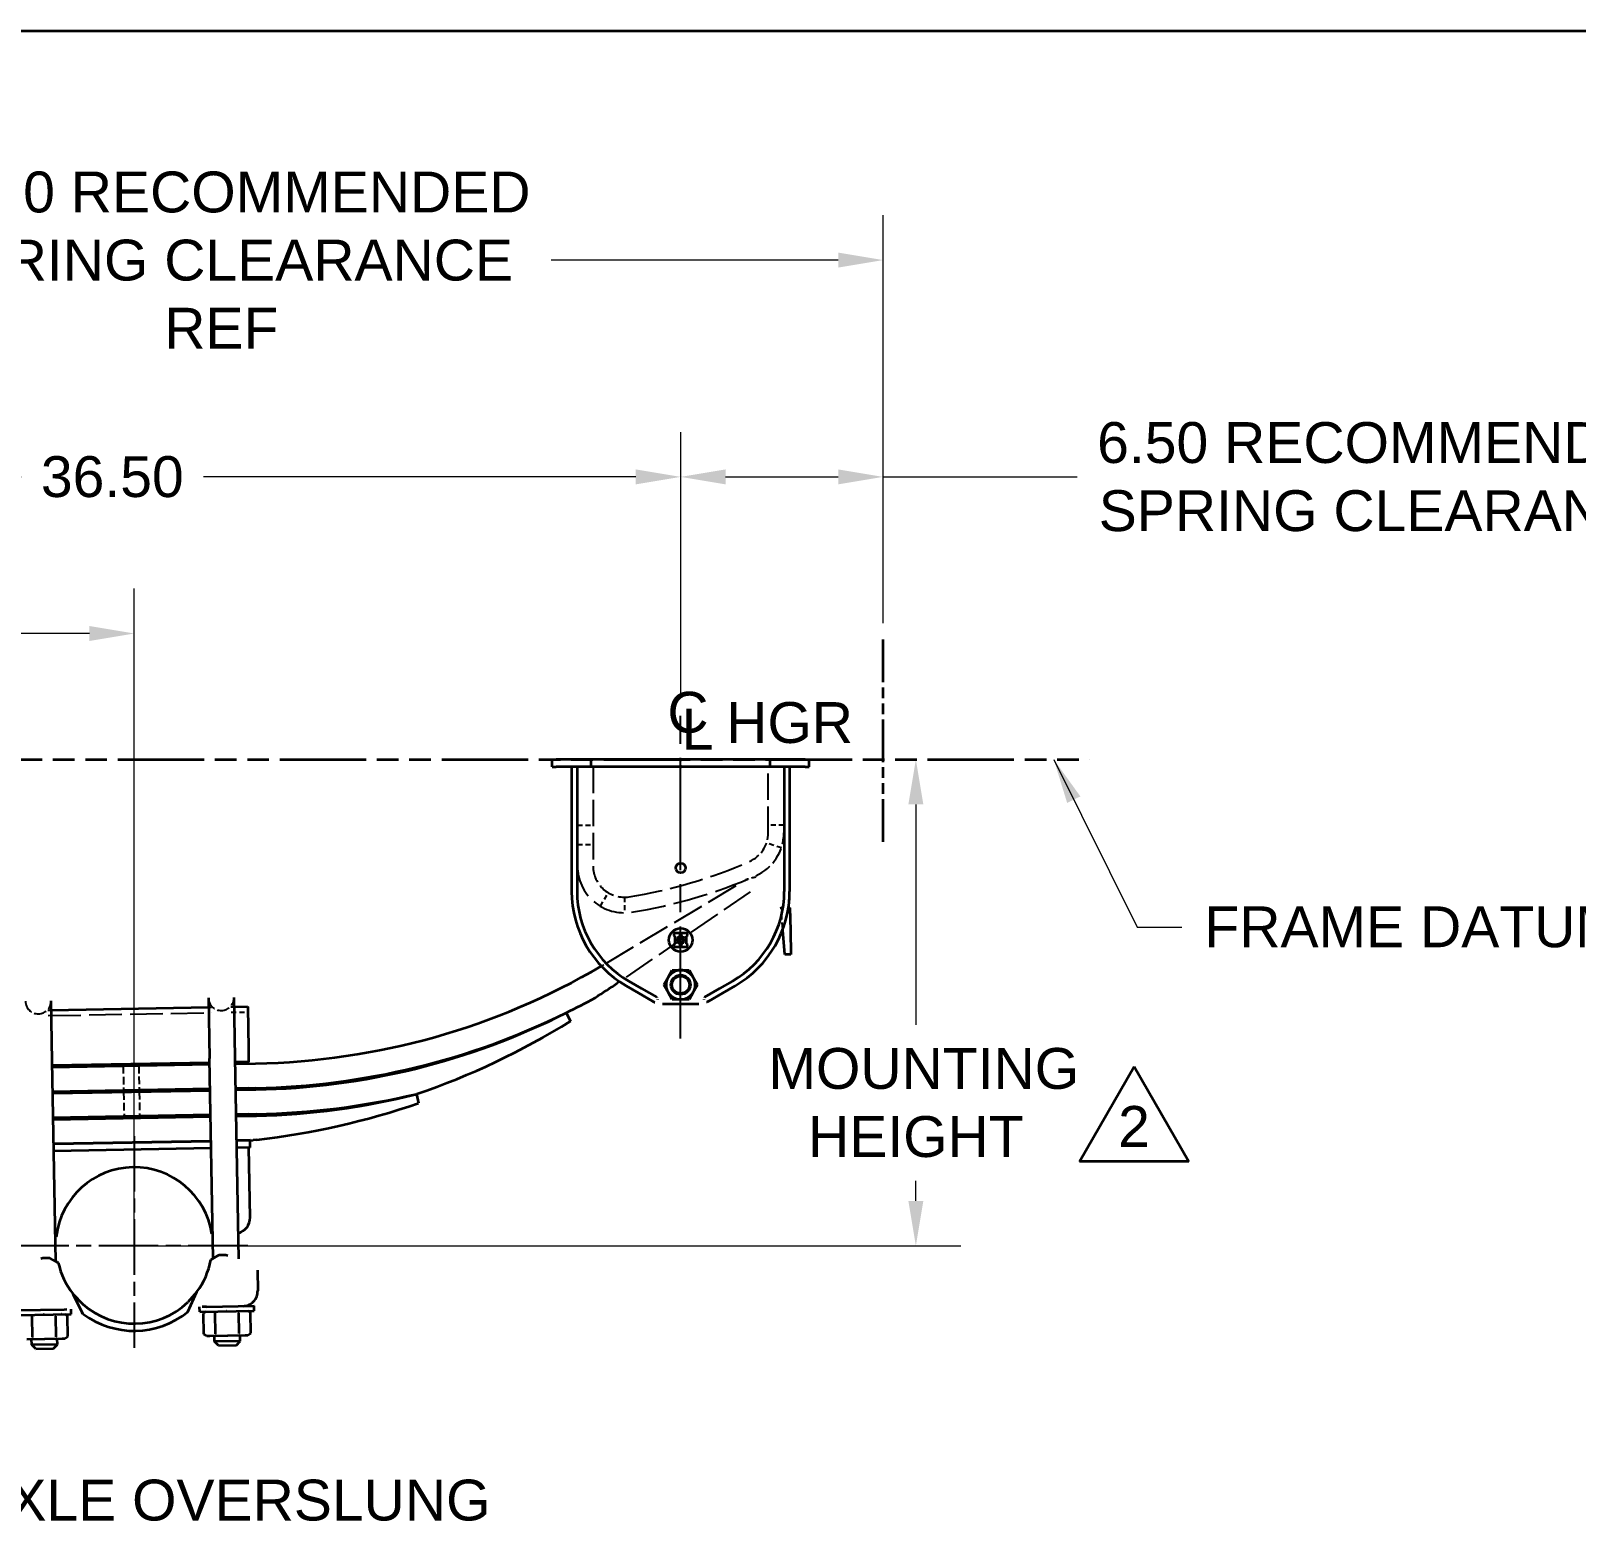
# Model space of a CAD drawing. Header units: inches. Extents: x 8 to 267, y 4 to 172.
# Drawn here: x 55.32 to 104.94, y 123.99 to 171.84 of the extents above; entities that cross this region are included whole.
import ezdxf
from ezdxf.enums import TextEntityAlignment as Align

# ---------------------------------------------------------------- set-up
doc = ezdxf.new("R2010")
doc.units = ezdxf.units.IN
doc.header["$LTSCALE"] = 8
doc.header["$MEASUREMENT"] = 0
for name, pattern in [('CHAIN', [0.7087, 0.4724, -0.0591, 0.1181, -0.0591]), ('DASHED', [0.2067, 0.1654, -0.0413]), ('DOUBLE_DASH_CHAIN', [1.2403, 0.6614, -0.0827, 0.1654, -0.0827, 0.1654, -0.0827])]:
    doc.linetypes.add(name, pattern=pattern)
for name, color, linetype, lineweight in [('Center Mark(Hutchens)', 7, 'Continuous', 25), ('Centerline(Hutchens)', 7, 'Continuous', 25), ('Dimensions(Hutchens)', 7, 'Continuous', 25), ('Hidden Edges(Hutchens)', 7, 'DASHED', 25), ('Phantom Lines(Hutchens)', 7, 'DOUBLE_DASH_CHAIN', 70), ('Sketch Geometry(Hutchens)', 7, 'Continuous', 35), ('Symbols(Hutchens)', 7, 'Continuous', 25), ('Visible Edges(Hutchens)', 7, 'Continuous', 35)]:
    doc.layers.add(name, color=color, linetype=linetype, lineweight=lineweight)
doc.styles.add('Hutchens .164', font='ARIAL.TTF')
doc.styles.add('Hutchens .180', font='ARIAL.TTF')
doc.dimstyles.new('HUTCHENS STD DIM X.XX', dxfattribs={"dimscale": 8, "dimtxt": 0.164, "dimasz": 0.18, "dimexe": 0.18, "dimexo": 0.0625, "dimgap": 0.09, "dimtad": 0, "dimtih": 1, "dimtoh": 1, "dimrnd": 1e-08, "dimzin": 4, "dimdsep": 46, "dimtxsty": 'Hutchens .164', "dimcen": 0.09, "dimclrd": 211, "dimclre": 211, "dimclrt": 7, "dimadec": 0, "dimazin": 1, "dimtfac": 0.762195, "dimtofl": 0, "dimtmove": 0, "dimatfit": 3, "dimfxl": 0, "dimtolj": 1, "dimtzin": 0, "dimlwd": 9, "dimlwe": 9, "dimarcsym": 0})
doc.dimstyles.new('HUTCHENS STD DIM X.XX$7', dxfattribs={"dimscale": 8, "dimtxt": 0.164, "dimasz": 0.18, "dimexe": 0.18, "dimexo": 0.0625, "dimgap": 0.09, "dimtad": 0, "dimtih": 1, "dimtoh": 1, "dimrnd": 1e-08, "dimzin": 4, "dimdsep": 46, "dimtxsty": 'Hutchens .164', "dimcen": 0.09, "dimclrd": 7, "dimclre": 211, "dimclrt": 7, "dimadec": 0, "dimazin": 1, "dimtfac": 0.762195, "dimtofl": 0, "dimtmove": 0, "dimatfit": 3, "dimfxl": 0, "dimtolj": 1, "dimtzin": 0, "dimlwd": 9, "dimlwe": 9, "dimarcsym": 0})

# ---------------------------------------------------------------- blocks, each defined once
blk = doc.blocks.new('Borders D-SIZE')
at = {"layer": 'Sketch Geometry(Hutchens)'}
blk.add_line((0.9537, 21.4797), (32.9537, 21.4797), dxfattribs=at)
at = {"layer": 'Symbols(Hutchens)', "color": 7}
for tag, p, height, style in [('PART_NO_001', (33.0044, 3.3072), 0.164, 'Hutchens .164'), ('REV_001', (32.9953, 1.6532), 0.18, 'Hutchens .180'), ('Sheet_number_001', (33.0516, 1.1699), 0.164, 'Hutchens .164'), ('SHTS_(TOTAL)_001', (33.0533, 0.7091), 0.164, 'Hutchens .164')]:
    blk.add_attdef(tag, p, '', height=height, rotation=270, dxfattribs=dict(at, style=style))
blk = doc.blocks.new('*D31')
at = {"layer": 'Defpoints', "color": 0, "linetype": 'Continuous'}
for p in [(58.642, 152.49), (39.688, 150.152), (58.642, 132.831)]:
    blk.add_point(p, dxfattribs=at)
at = {"layer": 'Dimensions(Hutchens)', "color": 211, "linetype": 'Continuous', "lineweight": 9}
for p, q in [((39.688, 150.652), (39.688, 153.93)), ((58.642, 133.331), (58.642, 153.93)), ((41.128, 152.49), (46.295, 152.49)), ((57.202, 152.49), (52.034, 152.49))]:
    blk.add_line(p, q, dxfattribs=at)
at = {"layer": 'Dimensions(Hutchens)', "color": 211, "linetype": 'Continuous'}
for points in [[(41.128, 152.73), (41.128, 152.25), (39.688, 152.49)], [(57.202, 152.73), (57.202, 152.25), (58.642, 152.49)]]:
    blk.add_solid(points, dxfattribs=at)
at = {"layer": 'Dimensions(Hutchens)', "color": 7, "linetype": 'Continuous', "lineweight": 9, "insert": (49.165, 152.49), "char_height": 1.312, "attachment_point": 5, "style": 'Hutchens .164'}
blk.add_mtext('\\A1;19.00', dxfattribs=at)
blk = doc.blocks.new('*D32')
at = {"layer": 'Defpoints', "color": 0, "linetype": 'Continuous'}
for p in [(39.688, 157.518), (39.688, 150.152), (76.188, 149.974)]:
    blk.add_point(p, dxfattribs=at)
at = {"layer": 'Dimensions(Hutchens)', "color": 211, "linetype": 'Continuous', "lineweight": 9}
for p, q in [((39.688, 150.652), (39.688, 158.958)), ((76.188, 150.474), (76.188, 158.958)), ((41.128, 157.518), (55.007, 157.518)), ((74.748, 157.518), (60.869, 157.518))]:
    blk.add_line(p, q, dxfattribs=at)
at = {"layer": 'Dimensions(Hutchens)', "color": 211, "linetype": 'Continuous'}
for points in [[(41.128, 157.758), (41.128, 157.278), (39.688, 157.518)], [(74.748, 157.758), (74.748, 157.278), (76.188, 157.518)]]:
    blk.add_solid(points, dxfattribs=at)
at = {"layer": 'Dimensions(Hutchens)', "color": 7, "linetype": 'Continuous', "lineweight": 9, "insert": (57.938, 157.518), "char_height": 1.312, "attachment_point": 5, "style": 'Hutchens .164'}
blk.add_mtext('\\A1;36.50', dxfattribs=at)
blk = doc.blocks.new('CL HGR')
at = {"layer": 'Symbols(Hutchens)', "color": 7, "char_height": 0.164, "attachment_point": 5, "style": 'Hutchens .164'}
for s, insert in [('C', (0.0294, -0.0028)), ('L', (0.068, -0.0698)), ('HGR', (0.4373, -0.044))]:
    blk.add_mtext(s, dxfattribs=dict(at, insert=insert))
blk = doc.blocks.new('*D34')
at = {"layer": 'Defpoints', "color": 0, "linetype": 'Continuous'}
for p in [(82.688, 164.479), (82.688, 152.319), (39.688, 150.152)]:
    blk.add_point(p, dxfattribs=at)
at = {"layer": 'Dimensions(Hutchens)', "color": 211, "linetype": 'Continuous', "lineweight": 9}
for p, q in [((39.688, 150.652), (39.688, 165.919)), ((82.688, 152.819), (82.688, 165.919)), ((41.128, 164.479), (50.848, 164.479)), ((81.248, 164.479), (72.028, 164.479))]:
    blk.add_line(p, q, dxfattribs=at)
at = {"layer": 'Dimensions(Hutchens)', "color": 211, "linetype": 'Continuous'}
for points in [[(41.128, 164.719), (41.128, 164.239), (39.688, 164.479)], [(81.248, 164.719), (81.248, 164.239), (82.688, 164.479)]]:
    blk.add_solid(points, dxfattribs=at)
at = {"layer": 'Dimensions(Hutchens)', "color": 7, "linetype": 'Continuous', "lineweight": 9, "insert": (61.438, 164.479), "char_height": 1.312, "attachment_point": 5, "style": 'Hutchens .164'}
blk.add_mtext('\\A1;43.00{ RECOMMENDED\\PSPRING CLEARANCE\\PREF}', dxfattribs=at)
blk = doc.blocks.new('*D44')
at = {"layer": 'Defpoints', "color": 0, "linetype": 'Continuous'}
for p in [(82.688, 157.518), (82.688, 152.319), (76.188, 149.974)]:
    blk.add_point(p, dxfattribs=at)
at = {"layer": 'Dimensions(Hutchens)', "color": 211, "linetype": 'Continuous', "lineweight": 9}
for p, q in [((76.188, 150.474), (76.188, 158.958)), ((82.688, 152.819), (82.688, 158.958)), ((77.628, 157.518), (81.248, 157.518)), ((82.688, 157.518), (88.923, 157.518))]:
    blk.add_line(p, q, dxfattribs=at)
at = {"layer": 'Dimensions(Hutchens)', "color": 211, "linetype": 'Continuous'}
for points in [[(77.628, 157.758), (77.628, 157.278), (76.188, 157.518)], [(81.248, 157.758), (81.248, 157.278), (82.688, 157.518)]]:
    blk.add_solid(points, dxfattribs=at)
at = {"layer": 'Dimensions(Hutchens)', "color": 7, "linetype": 'Continuous', "lineweight": 9, "insert": (98.981, 157.518), "char_height": 1.312, "attachment_point": 5, "style": 'Hutchens .164'}
blk.add_mtext('\\A1;6.50{ RECOMMENDED\\PSPRING CLEARANCE}', dxfattribs=at)
blk = doc.blocks.new('*D45')
at = {"layer": 'Defpoints', "color": 0, "linetype": 'Continuous'}
for p in [(83.74, 148.443), (58.642, 132.831), (83.74, 132.831)]:
    blk.add_point(p, dxfattribs=at)
at = {"layer": 'Dimensions(Hutchens)', "color": 211, "linetype": 'Continuous', "lineweight": 9}
for p, q in [((83.74, 147.003), (83.74, 139.926)), ((83.74, 134.271), (83.74, 134.919)), ((59.142, 132.831), (85.18, 132.831))]:
    blk.add_line(p, q, dxfattribs=at)
at = {"layer": 'Dimensions(Hutchens)', "color": 211, "linetype": 'Continuous'}
for points in [[(83.5, 147.003), (83.98, 147.003), (83.74, 148.443)], [(83.5, 134.271), (83.98, 134.271), (83.74, 132.831)]]:
    blk.add_solid(points, dxfattribs=at)
at = {"layer": 'Dimensions(Hutchens)', "color": 7, "linetype": 'Continuous', "lineweight": 9, "insert": (83.74, 137.422), "char_height": 1.312, "attachment_point": 5, "style": 'Hutchens .164'}
blk.add_mtext('\\A1; MOUNTING\\PHEIGHT', dxfattribs=at)
blk = doc.blocks.new('FLAG')
at = {"layer": 'Sketch Geometry(Hutchens)'}
for p, q in [((-0.22, -0.1905), (0, 0.1905)), ((0, 0.1905), (0.22, -0.1905)), ((0.22, -0.1905), (-0.22, -0.1905))]:
    blk.add_line(p, q, dxfattribs=at)
at = {"layer": 'Symbols(Hutchens)', "color": 7, "style": 'Hutchens .164'}
blk.add_attdef('NO:', text='', height=0.164, dxfattribs=at).set_placement((-0.0034, -0.0497), align=Align.MIDDLE_CENTER)

msp = doc.modelspace()

# ---------------------------------------------------------------- linework, layer by layer
at = {"layer": 'Center Mark(Hutchens)', "linetype": 'CHAIN', "ltscale": 0.471887}
msp.add_line((58.6419, 136.3553), (58.6419, 129.5583), dxfattribs=at)
at = {"layer": 'Center Mark(Hutchens)', "linetype": 'CHAIN', "ltscale": 0.506688}
msp.add_line((62.2881, 132.8314), (54.99, 132.8314), dxfattribs=at)
at = {"layer": 'Centerline(Hutchens)', "linetype": 'CHAIN', "ltscale": 0.954115}
msp.add_line((76.1876, 139.4814), (76.1876, 149.9735), dxfattribs=at)
at = {"layer": 'Hidden Edges(Hutchens)', "ltscale": 0.642537}
for p, q in [((72.8751, 145.0236), (72.8751, 148.2111)), ((73.3751, 148.2111), (73.3751, 145.0236)), ((79.0001, 146.0861), (79.0001, 148.2111)), ((79.5001, 148.2111), (79.5001, 146.0861))]:
    msp.add_line(p, q, dxfattribs=at)
at = {"layer": 'Hidden Edges(Hutchens)', "ltscale": 0.118944}
for p, q in [((72.8751, 146.3361), (73.3751, 146.3361)), ((79.5001, 146.3361), (79.0001, 146.3361)), ((72.8751, 145.7111), (73.3751, 145.7111)), ((79.4207, 145.6046), (78.9471, 145.7651)), ((73.609, 143.7339), (73.8644, 144.1638)), ((74.3837, 144.0236), (74.388, 143.5236))]:
    msp.add_line(p, q, dxfattribs=at)
at = {"layer": 'Hidden Edges(Hutchens)', "ltscale": 0.774071}
msp.add_line((73.7889, 141.8992), (78.1847, 144.5243), dxfattribs=at)
at = {"layer": 'Hidden Edges(Hutchens)', "ltscale": 0.768644}
msp.add_line((78.4144, 144.1945), (74.2262, 141.3122), dxfattribs=at)
at = {"layer": 'Hidden Edges(Hutchens)'}
for p, q in [((79.4103, 143.6788), (79.4103, 143.6788)), ((56.774, 131.0709), (56.774, 131.0709))]:
    msp.add_line(p, q, dxfattribs=at)
at = {"layer": 'Hidden Edges(Hutchens)', "ltscale": 0.168516}
msp.add_line((79.4675, 142.9897), (79.4103, 143.6788), dxfattribs=at)
at = {"layer": 'Hidden Edges(Hutchens)', "ltscale": 0.025212}
for p, q in [((61.0275, 140.4879), (61.1338, 140.4898)), ((61.7461, 140.501), (61.8524, 140.5029)), ((55.8721, 140.3937), (55.9784, 140.3956))]:
    msp.add_line(p, q, dxfattribs=at)
at = {"layer": 'Hidden Edges(Hutchens)', "ltscale": 0.795632}
msp.add_line((55.8752, 140.2207), (61.137, 140.3168), dxfattribs=at)
at = {"layer": 'Hidden Edges(Hutchens)', "ltscale": 0.127887}
msp.add_line((61.7493, 140.328), (62.2867, 140.3378), dxfattribs=at)
at = {"layer": 'Hidden Edges(Hutchens)', "ltscale": 0.18751}
for p, q in [((58.2864, 138.6062), (58.3008, 137.8184)), ((58.7863, 138.6154), (58.8007, 137.8275))]:
    msp.add_line(p, q, dxfattribs=at)
at = {"layer": 'Hidden Edges(Hutchens)', "ltscale": 0.187515}
for p, q in [((58.3017, 137.7684), (58.3161, 136.9805)), ((58.8016, 137.7775), (58.816, 136.9896))]:
    msp.add_line(p, q, dxfattribs=at)
at = {"layer": 'Hidden Edges(Hutchens)', "ltscale": 0.35262, "flags": 128}
msp.add_lwpolyline([(79.6725, 143.8874), (79.6574, 143.9456)], dxfattribs=at)
at = {"layer": 'Hidden Edges(Hutchens)', "ltscale": 0.331717, "flags": 128}
msp.add_lwpolyline([(79.4103, 143.6788), (79.4065, 143.7083)], dxfattribs=at)
at = {"layer": 'Hidden Edges(Hutchens)', "ltscale": 0.275691}
msp.add_arc((78.0001, 146.0861), 1, 293.63086, 0, dxfattribs=at)
at = {"layer": 'Hidden Edges(Hutchens)', "ltscale": 0.413586}
msp.add_arc((78.0001, 146.0861), 1.5, 293.63086, 0, dxfattribs=at)
at = {"layer": 'Hidden Edges(Hutchens)', "ltscale": 0.784015}
msp.add_arc((74.3751, 145.0236), 1.5, 180, 279.04122, dxfattribs=at)
at = {"layer": 'Hidden Edges(Hutchens)', "ltscale": 0.411456}
msp.add_arc((74.3751, 145.0236), 1, 180, 279.04122, dxfattribs=at)
at = {"layer": 'Hidden Edges(Hutchens)', "ltscale": 0.814862}
msp.add_arc((72.0375, 159.7137), 15.875, 279.04122, 293.63086, dxfattribs=at)
at = {"layer": 'Hidden Edges(Hutchens)', "ltscale": 0.840527}
msp.add_arc((72.0375, 159.7137), 16.375, 279.04122, 293.63086, dxfattribs=at)
at = {"layer": 'Hidden Edges(Hutchens)', "ltscale": 0.105451}
msp.add_arc((78.6974, 143.6658), 1, 95.4463, 120.84714, dxfattribs=at)
at = {"layer": 'Hidden Edges(Hutchens)', "ltscale": 0.041089}
msp.add_arc((62.1201, 161.4383), 22.7582, 300.41013, 300.84567, dxfattribs=at)
at = {"layer": 'Hidden Edges(Hutchens)', "ltscale": 0.308439}
for centre in [(55.5604, 140.689), (61.4345, 140.7962)]:
    msp.add_arc(centre, 0.4125, 181.0463, 1.0463, dxfattribs=at)
at = {"layer": 'Phantom Lines(Hutchens)', "lineweight": 35, "ltscale": 0.258655}
msp.add_line((82.6876, 145.7972), (82.6876, 152.3186), dxfattribs=at)
at = {"layer": 'Phantom Lines(Hutchens)', "lineweight": 35, "ltscale": 0.524134}
msp.add_line((32.1104, 148.4431), (89.3178, 148.4431), dxfattribs=at)
at = {"layer": 'Visible Edges(Hutchens)'}
for p, q in [((72.0626, 148.4431), (72.1876, 148.4431)), ((72.0626, 148.2111), (72.0626, 148.4431)), ((73.3126, 148.4431), (72.1876, 148.4431)), ((73.6876, 148.4431), (73.3126, 148.4431)), ((73.3126, 148.2111), (73.3126, 148.4431)), ((76.1563, 148.4431), (73.6876, 148.4431)), ((76.1876, 148.4118), (76.1563, 148.4431)), ((76.1563, 148.4431), (76.2188, 148.4431)), ((76.2188, 148.4431), (76.1876, 148.4118)), ((78.6876, 148.4431), (76.2188, 148.4431)), ((79.0626, 148.4431), (78.6876, 148.4431)), ((80.1876, 148.4431), (79.0626, 148.4431)), ((79.0626, 148.2111), (79.0626, 148.4431)), ((80.1876, 148.4431), (80.3126, 148.4431)), ((80.3126, 148.2111), (80.3126, 148.4431)), ((72.0626, 148.2111), (72.1876, 148.2111)), ((73.3126, 148.2111), (72.1876, 148.2111)), ((72.6876, 148.2111), (72.6876, 144.2111)), ((72.8606, 148.2111), (72.8606, 144.2111)), ((73.6876, 148.2111), (73.3126, 148.2111)), ((76.1563, 148.2111), (73.6876, 148.2111)), ((76.1563, 148.2111), (76.1876, 148.2423)), ((76.1563, 148.2111), (76.2188, 148.2111)), ((76.1876, 148.2423), (76.2188, 148.2111)), ((78.6876, 148.2111), (76.2188, 148.2111)), ((79.0626, 148.2111), (78.6876, 148.2111)), ((80.1876, 148.2111), (79.0626, 148.2111)), ((79.5146, 148.2111), (79.5146, 144.2111)), ((79.6876, 148.2111), (79.6876, 144.2111)), ((80.1876, 148.2111), (80.3126, 148.2111)), ((79.6973, 143.6841), (79.6475, 143.6832)), ((79.6973, 143.6841), (79.7104, 142.9677)), ((79.4697, 142.9633), (79.4675, 142.9897)), ((79.5347, 142.1808), (79.4697, 142.9633)), ((79.7104, 142.9677), (79.7247, 142.1843)), ((75.9688, 142.8361), (75.9688, 142.8048)), ((75.9688, 142.4923), (75.9688, 142.4611)), ((76.1407, 142.8673), (76.0001, 142.8673)), ((76.0001, 142.7736), (76.0048, 142.7736)), ((76.0048, 142.5236), (76.0001, 142.5236)), ((76.0001, 142.4298), (76.1407, 142.4298)), ((76.0048, 142.7736), (76.0048, 142.5236)), ((76.1298, 142.7736), (76.1407, 142.7736)), ((76.1298, 142.7671), (76.1298, 142.7736)), ((76.1298, 142.5236), (76.1298, 142.53)), ((76.1407, 142.5236), (76.1298, 142.5236)), ((76.1719, 142.8048), (76.1719, 142.8361)), ((76.1719, 142.4611), (76.1719, 142.4923)), ((76.2032, 142.8361), (76.2032, 142.8048)), ((76.2032, 142.4923), (76.2032, 142.4611)), ((76.3751, 142.8673), (76.2344, 142.8673)), ((76.2344, 142.7736), (76.2453, 142.7736)), ((76.2453, 142.5236), (76.2344, 142.5236)), ((76.2344, 142.4298), (76.3751, 142.4298)), ((76.2453, 142.7736), (76.2453, 142.7671)), ((76.2453, 142.53), (76.2453, 142.5236)), ((76.3703, 142.7736), (76.3751, 142.7736)), ((76.3703, 142.5236), (76.3703, 142.7736)), ((76.3751, 142.5236), (76.3703, 142.5236)), ((76.4063, 142.8048), (76.4063, 142.8361)), ((76.4063, 142.4611), (76.4063, 142.4923)), ((79.7247, 142.1843), (79.5347, 142.1808)), ((75.646, 141.2111), (75.7814, 141.4456)), ((75.7814, 141.4456), (75.9168, 141.6801)), ((75.9168, 141.6801), (76.1876, 141.6801)), ((76.1876, 141.6801), (76.4583, 141.6801)), ((76.4583, 141.6801), (76.5937, 141.4456)), ((76.5937, 141.4456), (76.7291, 141.2111)), ((74.2262, 141.3122), (74.1647, 141.2699)), ((74.4376, 141.18), (74.8487, 140.9426)), ((74.5241, 141.3298), (74.9352, 141.0924)), ((74.8487, 140.9426), (75.2876, 140.6892)), ((74.9352, 141.0924), (75.4231, 140.8107)), ((75.7814, 140.9766), (75.646, 141.2111)), ((75.9168, 140.7421), (75.7814, 140.9766)), ((76.5937, 140.9766), (76.4583, 140.7421)), ((76.7291, 141.2111), (76.5937, 140.9766)), ((77.4399, 141.0924), (76.9521, 140.8107)), ((77.5264, 140.9426), (77.0876, 140.6892)), ((77.8511, 141.3298), (77.4399, 141.0924)), ((77.9376, 141.18), (77.5264, 140.9426)), ((56.0084, 138.7531), (55.9729, 140.6965)), ((55.9784, 140.3956), (61.0275, 140.4879)), ((61.022, 140.7887), (61.0575, 138.8453)), ((61.8824, 138.8603), (61.8469, 140.8038)), ((61.8524, 140.5029), (62.2836, 140.5108)), ((62.2836, 140.5108), (62.2842, 140.4764)), ((62.2842, 140.4764), (62.308, 139.1717)), ((75.2876, 140.6892), (75.3469, 140.6549)), ((75.3469, 140.6549), (75.3502, 140.653)), ((76.7749, 140.5861), (75.6002, 140.5861)), ((76.1876, 140.7421), (75.9168, 140.7421)), ((76.4583, 140.7421), (76.1876, 140.7421)), ((77.0282, 140.6549), (77.0249, 140.653)), ((77.0876, 140.6892), (77.0282, 140.6549)), ((72.5163, 140.3114), (72.6487, 140.0423)), ((62.308, 139.1717), (62.3161, 138.7298)), ((56.1257, 132.329), (56.0084, 138.7531)), ((61.0601, 138.7069), (56.0109, 138.6147)), ((56.0118, 138.5647), (61.061, 138.6569)), ((61.061, 138.6569), (56.0118, 138.5647)), ((61.1749, 132.4212), (61.0575, 138.8453)), ((62.0002, 132.4092), (61.8824, 138.8603)), ((62.2849, 138.7293), (61.8849, 138.722)), ((61.8858, 138.672), (62.5357, 138.6838)), ((62.2858, 138.6793), (61.8858, 138.672)), ((62.2849, 138.7293), (62.3161, 138.7298)), ((62.2858, 138.6793), (62.2849, 138.7293)), ((61.0754, 137.8691), (56.0262, 137.7768)), ((61.0754, 137.8691), (56.0262, 137.7768)), ((56.0271, 137.7269), (61.0763, 137.8191)), ((61.0763, 137.8191), (56.0271, 137.7269)), ((62.5501, 137.896), (61.9002, 137.8841)), ((62.3002, 137.8914), (61.9002, 137.8841)), ((61.9011, 137.8341), (62.551, 137.846)), ((62.3011, 137.8414), (61.9011, 137.8341)), ((62.3011, 137.8414), (62.3002, 137.8914)), ((67.7017, 137.7015), (67.7704, 137.4094)), ((61.0907, 137.0312), (56.0415, 136.939)), ((61.0907, 137.0312), (56.0415, 136.939)), ((56.0424, 136.889), (61.0916, 136.9812)), ((61.0916, 136.9812), (56.0424, 136.889)), ((62.5654, 137.0581), (61.9155, 137.0463)), ((62.3155, 137.0536), (61.9155, 137.0463)), ((61.9164, 136.9963), (62.5663, 137.0081)), ((62.3164, 137.0036), (61.9164, 136.9963)), ((62.3164, 137.0036), (62.3155, 137.0536)), ((56.0568, 136.1016), (61.106, 136.1938)), ((61.106, 136.1938), (56.0568, 136.1016)), ((61.1102, 135.9618), (56.061, 135.8696)), ((61.1102, 135.9618), (56.061, 135.8696)), ((61.9308, 136.2089), (62.4557, 136.2184)), ((62.362, 136.2167), (61.9308, 136.2089)), ((62.3662, 135.9848), (61.9351, 135.9769)), ((62.3194, 135.9839), (61.9351, 135.9769)), ((62.3604, 133.7343), (62.3194, 135.9839)), ((62.3662, 135.9848), (62.362, 136.2167)), ((62.5816, 136.2322), (62.4557, 136.2184)), ((56.1362, 133.1205), (56.1112, 133.1201)), ((61.1604, 133.2123), (61.1354, 133.2118)), ((61.1002, 132.3762), (61.3679, 132.5374)), ((61.3679, 132.5374), (61.5852, 132.5414)), ((55.9285, 132.4381), (55.7112, 132.4341)), ((56.202, 132.2868), (55.9285, 132.4381)), ((56.1503, 132.3154), (56.1743, 132.3223)), ((56.1743, 132.3223), (56.1812, 132.2983)), ((62.5945, 132.0436), (62.6065, 131.3856)), ((56.6836, 131.2774), (56.9909, 130.9541)), ((56.9965, 130.6505), (56.6836, 131.2774)), ((60.6557, 131.3499), (60.3604, 131.0157)), ((60.3659, 130.7121), (60.6557, 131.3499)), ((54.8666, 130.7621), (56.397, 130.7901)), ((54.8695, 130.6057), (56.6192, 130.6376)), ((55.3787, 129.8974), (55.3667, 130.5561)), ((56.1361, 129.9113), (56.1241, 130.57)), ((56.397, 130.7901), (56.4738, 130.7915)), ((56.4002, 130.6336), (56.5027, 130.5769)), ((56.5148, 129.9182), (56.5027, 130.5769)), ((56.6192, 130.6376), (56.6163, 130.7941)), ((60.7435, 130.7129), (60.7406, 130.8694)), ((60.7435, 130.7129), (62.4932, 130.7449)), ((60.9624, 130.7169), (60.862, 130.6565)), ((60.8741, 129.9978), (60.862, 130.6565)), ((60.9599, 130.8734), (60.8831, 130.872)), ((60.9599, 130.8734), (62.4903, 130.9014)), ((61.2528, 130.0047), (61.2407, 130.6634)), ((62.0101, 130.0185), (61.9981, 130.6772)), ((62.2742, 130.7409), (62.3768, 130.6842)), ((62.3888, 130.0255), (62.3768, 130.6842)), ((62.4932, 130.7449), (62.4903, 130.9014)), ((60.9766, 129.9411), (60.8741, 129.9978)), ((62.2884, 129.965), (62.3888, 130.0255)), ((55.1905, 129.8354), (55.7585, 129.8458)), ((55.3496, 129.6458), (55.346, 129.8382)), ((56.1744, 129.6608), (55.3496, 129.6458)), ((55.4768, 129.5231), (55.3496, 129.6458)), ((55.4768, 129.5231), (56.0517, 129.5336)), ((55.7585, 129.8458), (56.3265, 129.8561)), ((56.0517, 129.5336), (56.1744, 129.6608)), ((56.1744, 129.6608), (56.1709, 129.8533)), ((56.3265, 129.8561), (56.4144, 129.8577)), ((56.4144, 129.8577), (56.5148, 129.9182)), ((60.9766, 129.9411), (61.0645, 129.9427)), ((61.0645, 129.9427), (61.6325, 129.953)), ((61.2236, 129.753), (61.2201, 129.9455)), ((62.0484, 129.7681), (61.2236, 129.753)), ((61.3508, 129.6303), (61.2236, 129.753)), ((61.3508, 129.6303), (61.9257, 129.6408)), ((61.6325, 129.953), (62.2005, 129.9634)), ((61.9257, 129.6408), (62.0484, 129.7681)), ((62.0484, 129.7681), (62.0449, 129.9606)), ((62.2005, 129.9634), (62.2884, 129.965))]:
    msp.add_line(p, q, dxfattribs=at)
at = {"layer": 'Visible Edges(Hutchens)', "flags": 128}
for points in [[(79.6973, 143.6841), (79.6971, 143.6926)], [(75.3502, 140.653), (75.3537, 140.651)], [(75.4231, 140.8107), (75.4251, 140.8072)], [(75.4465, 140.7332), (75.4481, 140.726)], [(76.9287, 140.7332), (76.927, 140.726)], [(76.9521, 140.8107), (76.95, 140.8072)], [(77.0249, 140.653), (77.0214, 140.651)], [(61.5852, 132.5414), (61.651, 132.5211)], [(55.7112, 132.4341), (55.6462, 132.4114)], [(55.3667, 130.5561), (55.3579, 130.5609)], [(55.7443, 130.6216), (55.7291, 130.6213)], [(56.1241, 130.57), (56.1065, 130.5746)], [(56.3123, 130.632), (56.3047, 130.6318)], [(56.5027, 130.5769), (56.4939, 130.5817)], [(56.9965, 130.6505), (56.9625, 130.6743)], [(60.8831, 130.872), (60.8182, 130.8723)], [(61.0503, 130.7185), (61.0427, 130.7183)], [(61.2407, 130.6634), (61.2319, 130.6682)], [(61.6183, 130.7289), (61.6032, 130.7285)], [(61.9981, 130.6772), (61.9806, 130.6819)], [(62.1863, 130.7393), (62.1788, 130.739)], [(62.3768, 130.6842), (62.368, 130.6889)], [(60.8741, 129.9978), (60.8829, 129.993)], [(61.2528, 130.0047), (61.2703, 130.0001)], [(62.0101, 130.0185), (62.0189, 130.0138)], [(55.3787, 129.8974), (55.3962, 129.8928)], [(55.7585, 129.8458), (55.7737, 129.8461)], [(56.1361, 129.9113), (56.1449, 129.9065)], [(56.3265, 129.8561), (56.3341, 129.8564)], [(61.0645, 129.9427), (61.0721, 129.9429)], [(61.6325, 129.953), (61.6477, 129.9534)], [(62.2005, 129.9634), (62.2081, 129.9637)]]:
    msp.add_lwpolyline(points, dxfattribs=at)
at = {"layer": 'Visible Edges(Hutchens)'}
for centre, radius in [((76.1876, 144.9611), 0.1563), ((76.1876, 142.6486), 0.375), ((76.1876, 142.6486), 0.0781), ((76.1876, 141.2111), 0.3126), ((76.1876, 141.2111), 0.3125), ((76.1876, 141.2111), 0.28)]:
    msp.add_circle(centre, radius, dxfattribs=at)
for centre, radius, start, end in [((76.1876, 144.2111), 3.5, 180, 240), ((76.1876, 144.2111), 3.327, 180, 240), ((76.1876, 144.2111), 3.327, 300, 0), ((76.1876, 144.2111), 3.5, 300, 0), ((76.0001, 142.8361), 0.0312, 90, 180), ((76.0001, 142.8048), 0.0313, 180, 270), ((76.0001, 142.4923), 0.0312, 90, 180), ((76.0001, 142.4611), 0.0313, 180, 270), ((76.1876, 142.6486), 0.117, 126.89406, 233.10594), ((76.0986, 142.7671), 0.0312, 306.89406, 0), ((76.0986, 142.53), 0.0312, 0, 53.10594), ((76.1407, 142.8361), 0.0312, 0, 90), ((76.1407, 142.8048), 0.0312, 270, 0), ((76.1407, 142.4923), 0.0312, 0, 90), ((76.1407, 142.4611), 0.0312, 270, 0), ((76.2344, 142.8361), 0.0312, 90, 180), ((76.2344, 142.8048), 0.0312, 180, 270), ((76.2344, 142.4923), 0.0312, 90, 180), ((76.2344, 142.4611), 0.0312, 180, 270), ((76.2766, 142.7671), 0.0312, 180, 233.10594), ((76.2766, 142.53), 0.0312, 126.89406, 180), ((76.1876, 142.6486), 0.117, 306.89406, 53.10594), ((76.3751, 142.8361), 0.0313, 0, 90), ((76.3751, 142.8048), 0.0312, 270, 0), ((76.3751, 142.4923), 0.0313, 0, 90), ((76.3751, 142.4611), 0.0312, 270, 0), ((62.1201, 161.4383), 22.7582, 271.04632, 300.41013), ((76.1876, 141.2111), 0.469, 150, 210), ((76.1876, 141.2111), 0.469, 90, 150), ((76.1876, 141.2111), 0.469, 30, 90), ((76.1876, 141.2111), 0.469, 330, 30), ((60.8473, 160.6548), 23.5186, 302.37801, 304.48898), ((76.1876, 141.2111), 0.469, 210, 270), ((76.1876, 141.2111), 0.469, 270, 330), ((62.1201, 161.4383), 23.5462, 296.20091, 298.73896), ((62.1201, 161.4383), 23.5462, 271.04632, 296.19133), ((62.1295, 160.9221), 23.0799, 271.04632, 296.73608), ((59.921, 160.5251), 24.1152, 288.86644, 301.85606), ((62.1201, 161.4383), 24.3842, 271.04647, 283.23253), ((62.1573, 159.4027), 22.3983, 271.04638, 284.33183), ((62.1201, 161.4383), 24.3842, 283.23253, 283.27424), ((59.6875, 161.011), 24.9473, 276.66161, 288.90479), ((58.6419, 132.8314), 2.5223, 8.67445, 173.41815), ((61.8605, 133.7252), 0.5, 284.41697, 1.0463), ((58.6419, 132.8314), 2.5, 192.58326, 218.43362), ((58.6419, 132.8314), 2.5, 323.65898, 349.50934), ((58.6419, 132.8314), 2.5, 228.66917, 313.42343), ((62.1246, 131.3768), 0.482, 271.0463, 1.0463), ((58.6419, 132.8314), 2.732, 232.96556, 309.12703)]:
    msp.add_arc(centre, radius, start, end, dxfattribs=at)

# ---------------------------------------------------------------- block references
at = {"xscale": 8, "yscale": 8, "zscale": 8}
for name, p in [('Borders D-SIZE', (0, 0)), ('CL HGR', (76.1876, 149.9735))]:
    msp.add_blockref(name, p, dxfattribs=at)
ref = msp.add_blockref('FLAG', (90.7501, 137.0627), dxfattribs=dict(xscale=8, yscale=8, zscale=8))
ref.add_attrib('NO:_001', '2', (90.2347, 136.0065), dxfattribs={"layer": 'Symbols(Hutchens)', "color": 7, "height": 1.312, "style": 'Hutchens .164'})

# ---------------------------------------------------------------- texts
at = {"layer": 'Symbols(Hutchens)', "color": 7, "char_height": 1.312, "attachment_point": 5, "style": 'Hutchens .164'}
for s, insert, width in [('{FRAME DATUM}', (99.7259, 143.0628), 13.443999), ('{SINGLE AXLE OVERSLUNG}', (58.1132, 124.6564), 27.701941)]:
    msp.add_mtext(s, dxfattribs=dict(at, insert=insert, width=width))

# ---------------------------------------------------------------- dimensions: what is measured, and where the dimension line sits
at = {"layer": 'Dimensions(Hutchens)', "color": 211, "linetype": 'Continuous', "lineweight": 9}
for base, p1, text, override, picture, middle in [((82.6876, 164.4786), (39.6876, 150.1516), '<>{ RECOMMENDED\\PSPRING CLEARANCE\\PREF}', {"dimtih": 0, "dimtoh": 0, "dimdec": 2, "dimtp": 0, "dimtm": 0, "dimtdec": 2, "dimatfit": 1}, '*D34', (61.4376, 164.4786)), ((82.6876, 157.5183), (76.1876, 149.9735), '<>{ RECOMMENDED\\PSPRING CLEARANCE}', {"dimtih": 0, "dimtoh": 0, "dimdec": 2, "dimtp": 0, "dimtm": 0, "dimtdec": 2, "dimatfit": 2}, '*D44', (98.9806, 157.5183))]:
    dim = msp.add_linear_dim(base=base, p1=p1, p2=(82.6876, 152.3186), text=text, dimstyle='HUTCHENS STD DIM X.XX', override=override, dxfattribs=at)
    dim.commit()
    dim.dimension.update_dxf_attribs({"geometry": picture, "text_midpoint": middle, "dimtype": 160})
dim = msp.add_linear_dim(base=(39.6876, 157.5183), p1=(76.1876, 149.9735), p2=(39.6876, 150.1516), dimstyle='HUTCHENS STD DIM X.XX', override={"dimtih": 0, "dimtoh": 0, "dimdec": 2, "dimtp": 0, "dimtm": 0, "dimtdec": 2, "dimatfit": 1}, dxfattribs=at)
dim.commit()
dim.dimension.update_dxf_attribs({"geometry": '*D32', "text_midpoint": (57.9376, 157.5183), "dimtype": 160})
dim = msp.add_linear_dim(base=(58.6419, 152.4905), p1=(39.6876, 150.1516), p2=(58.6419, 132.8314), angle=180, dimstyle='HUTCHENS STD DIM X.XX', override={"dimtih": 0, "dimtoh": 0, "dimdec": 2, "dimlfac": 1.002407, "dimtp": 0, "dimtm": 0, "dimtdec": 2, "dimatfit": 1}, dxfattribs=at)
dim.commit()
dim.dimension.update_dxf_attribs({"geometry": '*D31', "text_midpoint": (49.1648, 152.4905), "dimtype": 160})
dim = msp.add_linear_dim(base=(83.7399, 132.8314), p1=(83.7399, 148.4431), p2=(58.6419, 132.8314), angle=270, text=' MOUNTING\\PHEIGHT', dimstyle='HUTCHENS STD DIM X.XX', override={"dimdec": 2, "dimse1": 1, "dimtp": 0, "dimtm": 0, "dimtdec": 2, "dimatfit": 1}, dxfattribs=at)
dim.commit()
dim.dimension.update_dxf_attribs({"geometry": '*D45', "text_midpoint": (83.7399, 137.4223), "dimtype": 160})

# ---------------------------------------------------------------- leaders
at = {"layer": 'Symbols(Hutchens)', "color": 7, "linetype": 'Continuous', "lineweight": 9, "annotation_type": 0, "has_hookline": 1, "hookline_direction": 0, "text_width": 13.1513}
msp.add_leader([(88.1695, 148.4431), (90.8439, 143.0628), (92.2839, 143.0628)], dimstyle='HUTCHENS STD DIM X.XX$7', override={"dimtad": 0}, dxfattribs=at)

doc.saveas('drawing.dxf')
